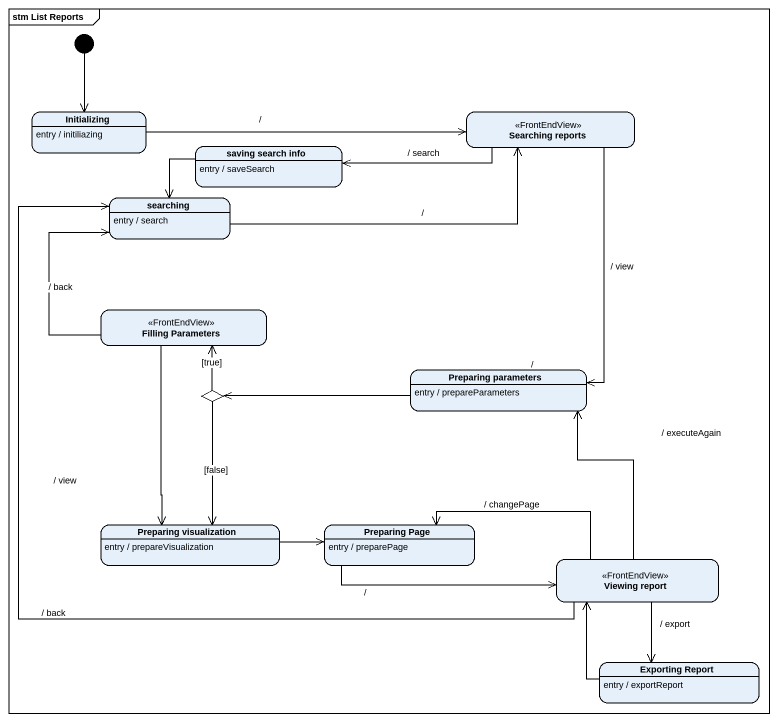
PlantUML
@startuml
mainframe stm List Reports
hide empty description
state Initializing
Initializing : entry / initiliazing
state "Searching reports" as Searching_reports <<FrontEndView>>
state "saving search info" as saving_search_info
saving_search_info : entry / saveSearch
state searching
searching : entry / search
state "Filling Parameters" as Filling_Parameters <<FrontEndView>>
state choice1 <<choice>>
state "Preparing parameters" as Preparing_parameters
Preparing_parameters : entry / prepareParameters
state "Preparing visualization" as Preparing_visualization
Preparing_visualization : entry / prepareVisualization
state "Preparing Page" as Preparing_Page
Preparing_Page : entry / preparePage
state "Viewing report" as Viewing_report <<FrontEndView>>
state "Exporting Report" as Exporting_Report
Exporting_Report : entry / exportReport
[*] --> Initializing
Initializing -right-> Searching_reports : /
Searching_reports -left-> saving_search_info : / search
Searching_reports --> Preparing_parameters : / view
saving_search_info -left-> searching
searching -right-> Searching_reports : /
Filling_Parameters -up-> searching : / back
Filling_Parameters --> Preparing_visualization : / view
choice1 -up-> Filling_Parameters : [true]
choice1 --> Preparing_visualization : [false]
Preparing_parameters -left-> choice1 : /
Preparing_visualization -right-> Preparing_Page
Preparing_Page -right-> Viewing_report : /
Viewing_report -up-> searching : / back
Viewing_report -up-> Preparing_parameters : / executeAgain
Viewing_report -left-> Preparing_Page : / changePage
Viewing_report --> Exporting_Report : / export
Exporting_Report -up-> Viewing_report
@enduml
